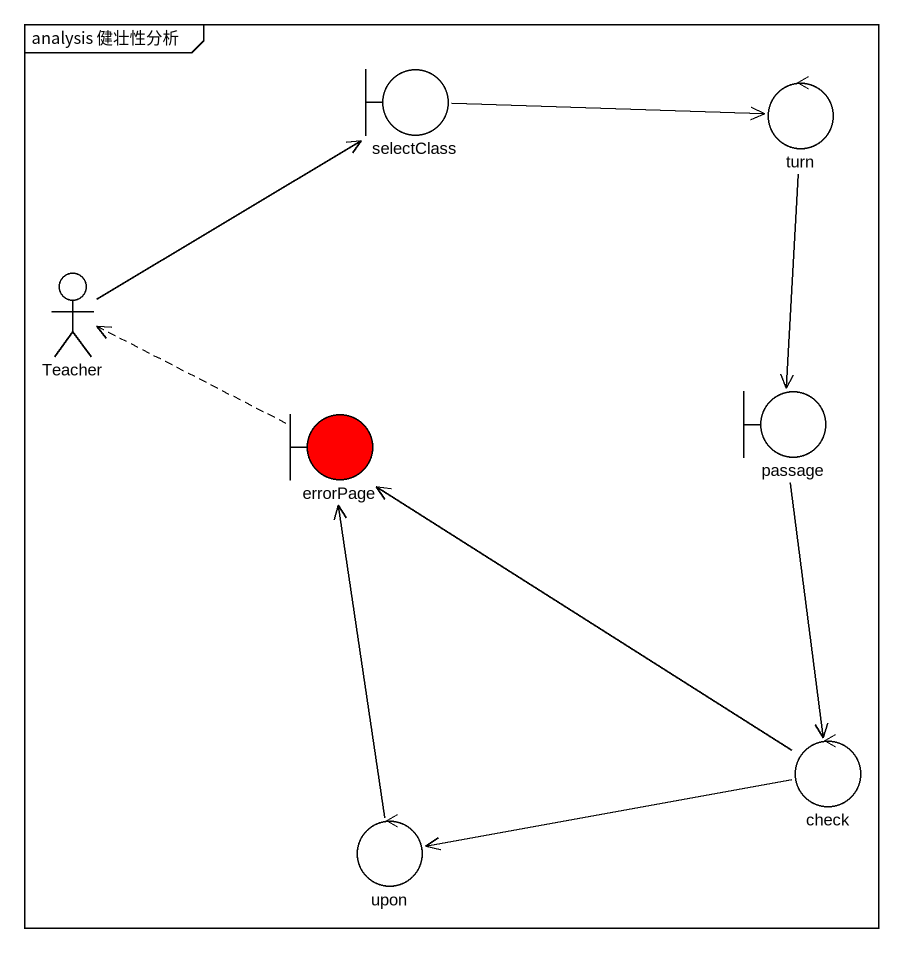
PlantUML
@startuml
mainframe analysis 健壮性分析
boundary selectClass
control turn
actor Teacher
boundary passage
boundary errorPage #FF0000
control check
control upon
selectClass -right-> turn
turn --> passage
Teacher -right-> selectClass
passage --> check
errorPage .left.> Teacher
check -up-> errorPage
check -left-> upon
upon -up-> errorPage
@enduml
